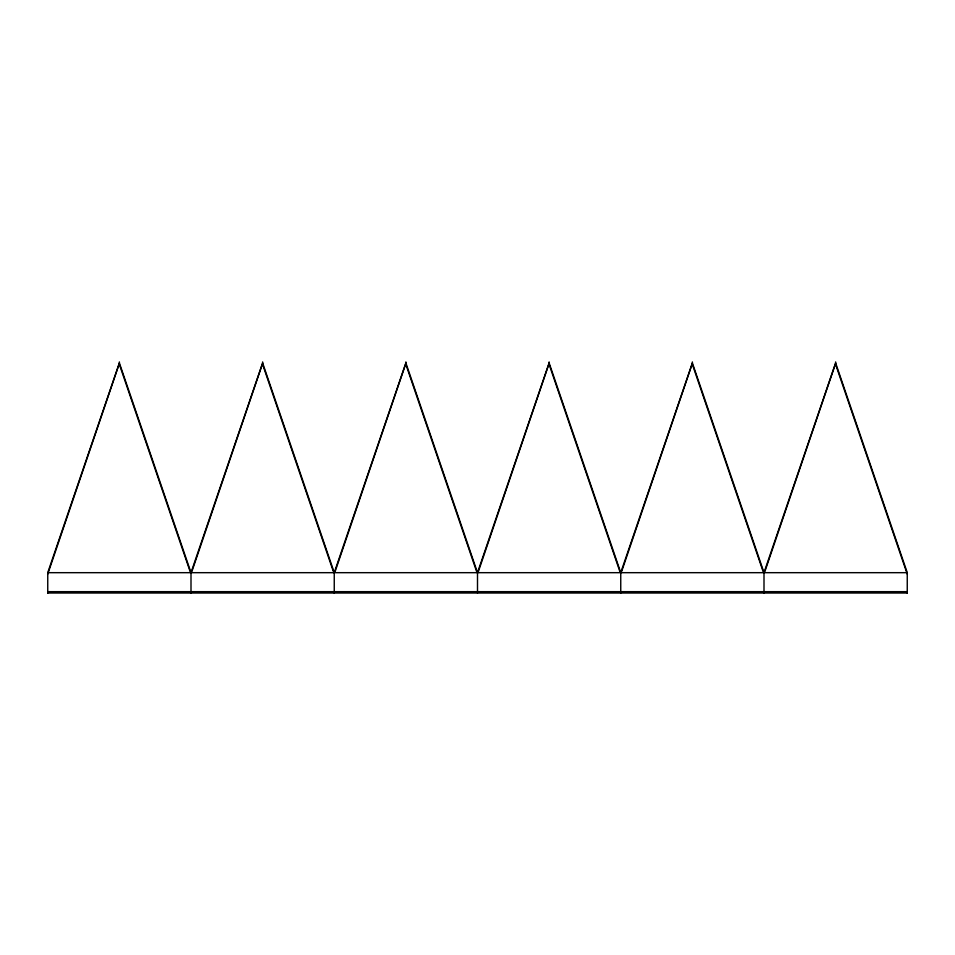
<?xml version="1.0" encoding="UTF-8"?>
<svg xmlns="http://www.w3.org/2000/svg" width="955" height="955" viewBox="0 0 955 955"><rect width="100%" height="100%" fill="white"/><g stroke="black" fill="none" stroke-linecap="round" stroke-linejoin="round"><path stroke-width="1.43" d="M47.75 574.086L119.375 363.33M191 593.079L191 572.678L262.625 362.972L334.25 572.678L334.25 593.079M191.967 571.269L262.625 363.33M334.25 572.678L405.875 362.972L477.5 572.678L477.5 593.079M335.217 571.269L405.875 363.33M477.5 572.678L549.125 362.972L620.75 572.678L620.75 593.079M478.467 571.269L549.125 363.33M620.75 572.678L692.375 362.972L764 572.678L764 593.079M621.717 571.269L692.375 363.33M764 572.678L835.625 362.972L907.25 572.678L47.75 572.678L119.375 362.972L191 572.678M764.967 571.269L835.625 363.33M47.75 591.67L907.25 591.67M47.75 593.007L907.25 593.007M835.625 364.38L907.25 574.086M692.375 364.38L763.033 571.269M549.125 364.38L619.783 571.269M405.875 364.38L476.533 571.269M262.625 364.38L333.283 571.269M119.375 364.38L190.033 571.269M907.25 572.606L907.25 593.079M835.625 361.921L835.625 363.043M692.375 361.921L692.375 363.043M549.125 361.921L549.125 363.043M405.875 361.921L405.875 363.043M262.625 361.921L262.625 363.043M119.375 361.921L119.375 363.043M47.75 572.606L47.75 593.079"/></g></svg>
